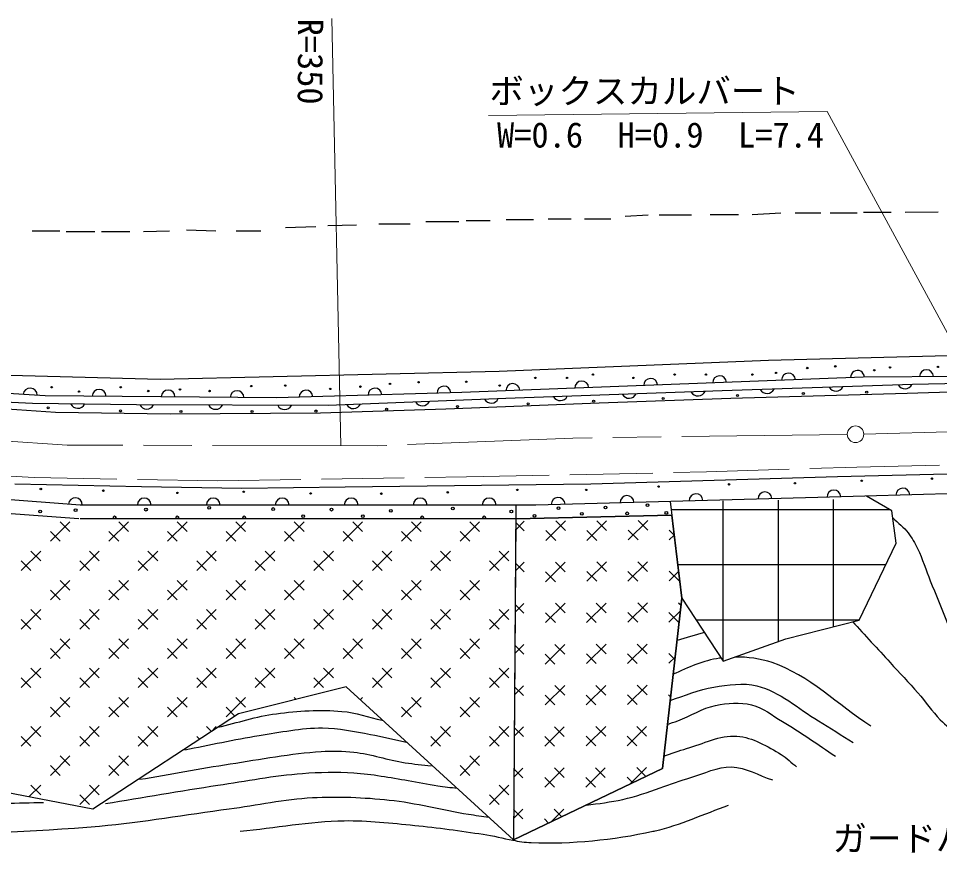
# Model space of a CAD drawing. Units: millimetres, scale not verified. Extents: x 40000 to 680000, y 20000 to 380000.
# Drawn here: x 206982 to 273756, y 241892 to 302369 of the extents above; entities that cross this region are included whole.
import ezdxf
from ezdxf.enums import TextEntityAlignment as Align

# ---------------------------------------------------------------- set-up
doc = ezdxf.new("R2010")
doc.units = ezdxf.units.MM
doc.header["$LTSCALE"] = 1000
doc.linetypes.add('CHAIN', pattern=[18.5, 12, -1.5, 3.5, -1.5])
doc.linetypes.add('DASHED', pattern=[7.5, 6, -1.5])
for name, color, linetype, lineweight in [('M-BGD', 7, 'Continuous', 25), ('M-BMK', 2, 'CHAIN', 13), ('M-BMK-SRVR', 3, 'Continuous', 13), ('M-STR-HTXT', 7, 'Continuous', 13)]:
    doc.layers.add(name, color=color, linetype=linetype, lineweight=lineweight)
doc.styles.add('ＭＳ ゴシック', font='')
doc.styles.get('ＭＳ ゴシック').set_extended_font_data('MS Gothic')

msp = doc.modelspace()

# ---------------------------------------------------------------- linework, layer by layer
at = {"layer": 'M-BGD'}
for p, q in [((247061, 287816), (245392, 287816)), ((249923, 287816), (248015, 287816)), ((252627, 288095), (250957, 288015)), ((255767, 288095), (253422, 288095)), ((259186, 288134), (257118, 288134)), ((262246, 288254), (260179, 288134)), ((265148, 288254), (263280, 288254)), ((267772, 288254), (265824, 288254)), ((270236, 288293), (268249, 288293)), ((273655, 288333), (271270, 288293)), ((228537, 287260), (226351, 287180)), ((231479, 287379), (229412, 287339)), ((235374, 287459), (233109, 287459)), ((238912, 287618), (236527, 287618)), ((241178, 287697), (239429, 287697)), ((244318, 287777), (242331, 287777)), ((209973, 286942), (207986, 286942)), ((212517, 286902), (210450, 286902)), ((215061, 286902), (212994, 286902)), ((217923, 286942), (216055, 286902)), ((221302, 286942), (219156, 287021)), ((224562, 286942), (222773, 286942)), ((261352, 277595), (283215, 278152)), ((241834, 276800), (261352, 277595)), ((204309, 276562), (217268, 276204)), ((217268, 276204), (241834, 276800)), ((296984, 276593), (268229, 276363)), ((208920, 275011), (195364, 275806)), ((268229, 276363), (239131, 275250)), ((271781, 275838), (258007, 275361)), ((281858, 276017), (271781, 275838)), ((239131, 275250), (225695, 274852)), ((258007, 275361), (242325, 274824)), ((258617, 274843), (271397, 275200)), ((271397, 275200), (278631, 275419)), ((208000, 274447), (199195, 274904)), ((215533, 274347), (208000, 274447)), ((225695, 274852), (208920, 275011)), ((242325, 274824), (229446, 274307)), ((237966, 274067), (249076, 274505)), ((249076, 274505), (258617, 274843)), ((202865, 274286), (209682, 273829)), ((209682, 273829), (217971, 273710)), ((229446, 274307), (215533, 274347)), ((228882, 273769), (237966, 274067)), ((217971, 273710), (228882, 273769)), ((248467, 268636), (266355, 269153)), ((266355, 269153), (276809, 269411)), ((211446, 267091), (191054, 268602)), ((206711, 268621), (215894, 268443)), ((215894, 268443), (223168, 268323)), ((230658, 268398), (248467, 268636)), ((223168, 268323), (230658, 268398)), ((275148, 267926), (264932, 267647)), ((211373, 266094), (190955, 267606)), ((264932, 267647), (244480, 267091)), ((254237, 267338), (255071, 260326)), ((258078, 255764), (258078, 267385)), ((262078, 257195), (262078, 267433)), ((266078, 258279), (266078, 267481)), ((270293, 266666), (268465, 267744)), ((244480, 267091), (211446, 267091)), ((243040, 267091), (242860, 242808)), ((270145, 266753), (254306, 266753)), ((270611, 264325), (270293, 266666)), ((209304, 264458), (210718, 265873)), ((210011, 265873), (210718, 265166)), ((243033, 266091), (211446, 266091)), ((213547, 264458), (214961, 265873)), ((214254, 265873), (214961, 265166)), ((217789, 264458), (219204, 265873)), ((218496, 265873), (219204, 265166)), ((222032, 264458), (223446, 265873)), ((222739, 265873), (223446, 265166)), ((226275, 264458), (227689, 265873)), ((226982, 265873), (227689, 265166)), ((230517, 264458), (231932, 265873)), ((231224, 265873), (231932, 265166)), ((234760, 264458), (236174, 265873)), ((235467, 265873), (236174, 265166)), ((239003, 264458), (240417, 265873)), ((239710, 265873), (240417, 265166)), ((243641, 265915), (243027, 265301)), ((243031, 265819), (243641, 265208)), ((243033, 266091), (254340, 266343)), ((245225, 264529), (246639, 265943)), ((245932, 265943), (246639, 265236)), ((249609, 265943), (248195, 264529)), ((248902, 265943), (249609, 265236)), ((251193, 264557), (252607, 265972)), ((251900, 265972), (252607, 265265)), ((209304, 265166), (210011, 264458)), ((213547, 265166), (214254, 264458)), ((217789, 265166), (218496, 264458)), ((222032, 265166), (222739, 264458)), ((226275, 265166), (226982, 264458)), ((230517, 265166), (231224, 264458)), ((234760, 265166), (235467, 264458)), ((239003, 265166), (239710, 264458)), ((245225, 265236), (245932, 264529)), ((248195, 265236), (248902, 264529)), ((251193, 265265), (251900, 264557)), ((254163, 265265), (254513, 264914)), ((254514, 264909), (254163, 264557)), ((267919, 258753), (270611, 264325)), ((207183, 262337), (208597, 263751)), ((207890, 263751), (208597, 263044)), ((211425, 262337), (212840, 263751)), ((212133, 263751), (212840, 263044)), ((215668, 262337), (217082, 263751)), ((216375, 263751), (217082, 263044)), ((219911, 262337), (221325, 263751)), ((220618, 263751), (221325, 263044)), ((224153, 262337), (225568, 263751)), ((224860, 263751), (225568, 263044)), ((228396, 262337), (229810, 263751)), ((229103, 263751), (229810, 263044)), ((232639, 262337), (234053, 263751)), ((233346, 263751), (234053, 263044)), ((236881, 262337), (238295, 263751)), ((237588, 263751), (238295, 263044)), ((241124, 262337), (242538, 263751)), ((241831, 263751), (242538, 263044)), ((207183, 263044), (207890, 262337)), ((211425, 263044), (212133, 262337)), ((215668, 263044), (216375, 262337)), ((219911, 263044), (220618, 262337)), ((224153, 263044), (224860, 262337)), ((228396, 263044), (229103, 262337)), ((232639, 263044), (233346, 262337)), ((236881, 263044), (237588, 262337)), ((241124, 263044), (241831, 262337)), ((243005, 262309), (243641, 262945)), ((243009, 262871), (243641, 262238)), ((246611, 262945), (245197, 261531)), ((245904, 262945), (246611, 262238)), ((248195, 261559), (249609, 262974)), ((248902, 262974), (249609, 262266)), ((252579, 262974), (251165, 261559)), ((251872, 262974), (252579, 262266)), ((269852, 262753), (254782, 262753)), ((245197, 262238), (245904, 261531)), ((248195, 262266), (248902, 261559)), ((251165, 262266), (251872, 261559)), ((254163, 262295), (254870, 261588)), ((254163, 261588), (254836, 262260)), ((209304, 260216), (210718, 261630)), ((210011, 261630), (210718, 260923)), ((213547, 260216), (214961, 261630)), ((214254, 261630), (214961, 260923)), ((217789, 260216), (219204, 261630)), ((218496, 261630), (219204, 260923)), ((222032, 260216), (223446, 261630)), ((222739, 261630), (223446, 260923)), ((226275, 260216), (227689, 261630)), ((226982, 261630), (227689, 260923)), ((230517, 260216), (231932, 261630)), ((231224, 261630), (231932, 260923)), ((234760, 260216), (236174, 261630)), ((235467, 261630), (236174, 260923)), ((239003, 260216), (240417, 261630)), ((239710, 261630), (240417, 260923)), ((209304, 260923), (210011, 260216)), ((213547, 260923), (214254, 260216)), ((217789, 260923), (218496, 260216)), ((222032, 260923), (222739, 260216)), ((226275, 260923), (226982, 260216)), ((230517, 260923), (231224, 260216)), ((234760, 260923), (235467, 260216)), ((239003, 260923), (239710, 260216)), ((243613, 259947), (242982, 259317)), ((242987, 259866), (243613, 259240)), ((245197, 258561), (246611, 259975)), ((245904, 259975), (246611, 259268)), ((249581, 259975), (248167, 258561)), ((248874, 259975), (249581, 259268)), ((251165, 258589), (252579, 260004)), ((251872, 260004), (252579, 259297)), ((255071, 260326), (253660, 247981)), ((254842, 260004), (255014, 259831)), ((255071, 260326), (258078, 255764)), ((207183, 258094), (208597, 259509)), ((207890, 259509), (208597, 258802)), ((211425, 258094), (212840, 259509)), ((212133, 259509), (212840, 258802)), ((215668, 258094), (217082, 259509)), ((216375, 259509), (217082, 258802)), ((219911, 258094), (221325, 259509)), ((220618, 259509), (221325, 258802)), ((224153, 258094), (225568, 259509)), ((224860, 259509), (225568, 258802)), ((228396, 258094), (229810, 259509)), ((229103, 259509), (229810, 258802)), ((232639, 258094), (234053, 259509)), ((233346, 259509), (234053, 258802)), ((236881, 258094), (238295, 259509)), ((237588, 259509), (238295, 258802)), ((241124, 258094), (242538, 259509)), ((241831, 259509), (242538, 258802)), ((245197, 259268), (245904, 258561)), ((248167, 259268), (248874, 258561)), ((251165, 259297), (251872, 258589)), ((254967, 259422), (254135, 258589)), ((254135, 259297), (254842, 258589)), ((207183, 258802), (207890, 258094)), ((211425, 258802), (212133, 258094)), ((215668, 258802), (216375, 258094)), ((219911, 258802), (220618, 258094)), ((224153, 258802), (224860, 258094)), ((228396, 258802), (229103, 258094)), ((232639, 258802), (233346, 258094)), ((236881, 258802), (237588, 258094)), ((241124, 258802), (241831, 258094)), ((267919, 258753), (256107, 258753)), ((262605, 257384), (267919, 258753)), ((209304, 255973), (210718, 257387)), ((210011, 257387), (210718, 256680)), ((213547, 255973), (214961, 257387)), ((214254, 257387), (214961, 256680)), ((217789, 255973), (219204, 257387)), ((218496, 257387), (219204, 256680)), ((222032, 255973), (223446, 257387)), ((222739, 257387), (223446, 256680)), ((226275, 255973), (227689, 257387)), ((226982, 257387), (227689, 256680)), ((230517, 255973), (231932, 257387)), ((231224, 257387), (231932, 256680)), ((234760, 255973), (236174, 257387)), ((235467, 257387), (236174, 256680)), ((239003, 255973), (240417, 257387)), ((239710, 257387), (240417, 256680)), ((258078, 255764), (262605, 257384)), ((209304, 256680), (210011, 255973)), ((213547, 256680), (214254, 255973)), ((217789, 256680), (218496, 255973)), ((222032, 256680), (222739, 255973)), ((226275, 256680), (226982, 255973)), ((230517, 256680), (231224, 255973)), ((234760, 256680), (235467, 255973)), ((239003, 256680), (239710, 255973)), ((242960, 256325), (243613, 256977)), ((242965, 256918), (243613, 256270)), ((246583, 256977), (245169, 255563)), ((245876, 256977), (246583, 256270)), ((248167, 255591), (249581, 257006)), ((248874, 257006), (249581, 256298)), ((252551, 257006), (251137, 255591)), ((251844, 257006), (252551, 256298)), ((245169, 256270), (245876, 255563)), ((248167, 256298), (248874, 255591)), ((251137, 256298), (251844, 255591)), ((254135, 256327), (254565, 255897)), ((254135, 255620), (254584, 256069)), ((207183, 253852), (208597, 255266)), ((207890, 255266), (208597, 254559)), ((211425, 253852), (212840, 255266)), ((212133, 255266), (212840, 254559)), ((215668, 253852), (217082, 255266)), ((216375, 255266), (217082, 254559)), ((219911, 253852), (221325, 255266)), ((220618, 255266), (221325, 254559)), ((224153, 253852), (225568, 255266)), ((224860, 255266), (225568, 254559)), ((228396, 253852), (229810, 255266)), ((229103, 255266), (229810, 254559)), ((232639, 253852), (234053, 255266)), ((233346, 255266), (234053, 254559)), ((236881, 253852), (238295, 255266)), ((237588, 255266), (238295, 254559)), ((241124, 253852), (242538, 255266)), ((241831, 255266), (242538, 254559)), ((207183, 254559), (207890, 253852)), ((211425, 254559), (212133, 253852)), ((215668, 254559), (216375, 253852)), ((219911, 254559), (220618, 253852)), ((224153, 254559), (224860, 253852)), ((228396, 254559), (229103, 253852)), ((232639, 254559), (233346, 253852)), ((236881, 254559), (237588, 253852)), ((241124, 254559), (241831, 253852)), ((230742, 253898), (222927, 251956)), ((242860, 242808), (230742, 253898)), ((243585, 253979), (242938, 253333)), ((242942, 253914), (243585, 253272)), ((245169, 252593), (246583, 254007)), ((245876, 254007), (246583, 253300)), ((249553, 254007), (248138, 252593)), ((248846, 254007), (249553, 253300)), ((251137, 252621), (252551, 254036)), ((251844, 254036), (252551, 253329)), ((209304, 251731), (210718, 253145)), ((210011, 253145), (210718, 252438)), ((213547, 251731), (214961, 253145)), ((214254, 253145), (214961, 252438)), ((217789, 251731), (219204, 253145)), ((218496, 253145), (219204, 252438)), ((222032, 251731), (223446, 253145)), ((222739, 253145), (223446, 252438)), ((226982, 253145), (227127, 253000)), ((231756, 252970), (231932, 253145)), ((234760, 251731), (236174, 253145)), ((235467, 253145), (236174, 252438)), ((239003, 251731), (240417, 253145)), ((239710, 253145), (240417, 252438)), ((245169, 253300), (245876, 252593)), ((248138, 253300), (248846, 252593)), ((251137, 253329), (251844, 252621)), ((254106, 253329), (254254, 253181)), ((209304, 252438), (210011, 251731)), ((213547, 252438), (214254, 251731)), ((217789, 252438), (218496, 251731)), ((222032, 252438), (222678, 251792)), ((234760, 252438), (235467, 251731)), ((239003, 252438), (239710, 251731)), ((222927, 251956), (212376, 245034)), ((207183, 249609), (208597, 251023)), ((207890, 251023), (208597, 250316)), ((211425, 249609), (212840, 251023)), ((212133, 251023), (212840, 250316)), ((215668, 249609), (217082, 251023)), ((216375, 251023), (217082, 250316)), ((220618, 251023), (220970, 250672)), ((220980, 250678), (221325, 251023)), ((236881, 249609), (238295, 251023)), ((237588, 251023), (238295, 250316)), ((241124, 249609), (242538, 251023)), ((241831, 251023), (242538, 250316)), ((242916, 250341), (243585, 251009)), ((242921, 250966), (243585, 250302)), ((246554, 251009), (245140, 249595)), ((245847, 251009), (246554, 250302)), ((248138, 249623), (249553, 251038)), ((248846, 251038), (249553, 250330)), ((252522, 251038), (251108, 249623)), ((251815, 251038), (252522, 250330)), ((207183, 250316), (207890, 249609)), ((211425, 250316), (212133, 249609)), ((215668, 250316), (216375, 249609)), ((219911, 250316), (220116, 250111)), ((236881, 250316), (237588, 249609)), ((241124, 250316), (241831, 249609)), ((245140, 250302), (245847, 249595)), ((248138, 250330), (248846, 249623)), ((251108, 250330), (251815, 249623)), ((209304, 247488), (210718, 248902)), ((210011, 248902), (210718, 248195)), ((213547, 247488), (214961, 248902)), ((214254, 248902), (214961, 248195)), ((239003, 247488), (240417, 248902)), ((239710, 248902), (240417, 248195)), ((212376, 245034), (195616, 248242)), ((209304, 248195), (210011, 247488)), ((213547, 248195), (214254, 247488)), ((239003, 248195), (239710, 247488)), ((253660, 247981), (242860, 242808)), ((243556, 248011), (242894, 247349)), ((242898, 247962), (243556, 247304)), ((245140, 246625), (246554, 248039)), ((245847, 248039), (246554, 247332)), ((249524, 248039), (248110, 246625)), ((248817, 248039), (249524, 247332)), ((251311, 246856), (252522, 248068)), ((251815, 248068), (252471, 247412)), ((245140, 247332), (245847, 246625)), ((248110, 247332), (248817, 246625)), ((251108, 247361), (251515, 246954)), ((207738, 245922), (208597, 246781)), ((207890, 246781), (208597, 246074)), ((211425, 245367), (212840, 246781)), ((212133, 246781), (212840, 246074)), ((241124, 245367), (242538, 246781)), ((241831, 246781), (242538, 246074)), ((211425, 246074), (212133, 245367)), ((241124, 246074), (241831, 245367)), ((242872, 244357), (243556, 245041)), ((242877, 245014), (243556, 244334)), ((246526, 245041), (245610, 244125)), ((245819, 245041), (246371, 244490)), ((245112, 244334), (245415, 244032))]:
    msp.add_line(p, q, dxfattribs=at)
at = {"layer": 'M-BGD', "linetype": 'DASHED', "lineweight": 13}
for p, q in [((256866, 269494), (267755, 269842)), ((267755, 269842), (281656, 270189)), ((197695, 269679), (208121, 269077)), ((221443, 268845), (239467, 269123)), ((239467, 269123), (256866, 269494)), ((208121, 269077), (221443, 268845))]:
    msp.add_line(p, q, dxfattribs=at)
at = {"layer": 'M-BGD'}
msp.add_lwpolyline([(242860, 242808), (253660, 247981), (255071, 260326), (254340, 266343), (243033, 266091)], close=True, dxfattribs=at)
for centre, radius in [((266197, 277143), 51.7), ((270172, 277064), 51.7), ((273630, 277103), 51.7), ((248627, 276547), 51.7), ((254550, 276547), 51.7), ((256815, 276547), 51.7), ((260194, 276547), 51.7), ((261904, 276666), 51.7), ((264169, 277024), 51.7), ((269019, 276865), 51.7), ((226326, 275752), 51.7), ((233918, 275871), 51.7), ((235986, 275990), 51.7), ((239444, 276030), 51.7), ((241869, 275752), 51.7), ((244453, 276308), 51.7), ((246758, 276308), 51.7), ((251568, 276308), 51.7), ((209392, 275633), 51.7), ((211379, 275315), 51.7), ((214400, 275633), 51.7), ((216388, 275354), 51.7), ((218694, 275474), 51.7), ((220840, 275354), 51.7), ((223861, 275712), 51.7), ((229586, 275513), 51.7), ((231772, 275672), 51.7), ((263880, 275178), 75), ((268471, 275278), 75), ((243939, 274426), 75), ((248681, 274626), 75), ((253724, 274807), 75), ((259107, 275027), 75), ((209139, 274129), 75), ((214376, 273911), 75), ((218764, 273874), 75), ((223918, 273874), 75), ((228549, 273904), 75), ((233672, 274035), 75), ((238806, 274225), 75), ((253387, 268428), 51.7), ((258495, 268587), 51.7), ((263265, 268666), 51.7), ((268115, 268845), 51.7), ((273203, 269004), 51.7), ((208607, 268249), 51.7), ((213138, 268129), 51.7), ((218505, 267970), 51.7), ((223315, 268050), 51.7), ((228164, 267931), 51.7), ((233292, 267911), 51.7), ((238102, 268010), 51.7), ((243151, 268189), 51.7), ((248140, 268189), 51.7), ((252590, 267071), 100), ((208558, 266628), 100), ((211129, 266713), 100), ((216229, 266756), 100), ((220814, 266885), 100), ((225443, 266799), 100), ((229685, 266756), 100), ((233971, 266670), 100), ((238470, 266842), 100), ((242713, 266628), 100), ((246138, 266868), 100), ((247832, 266457), 100), ((249547, 266909), 100), ((251106, 266485), 100), ((253950, 266523), 100), ((213958, 266199), 100), ((218500, 266199), 100), ((223343, 266199), 100), ((227628, 266285), 100), ((231956, 266285), 100), ((236242, 266199), 100), ((240742, 266199), 100), ((244393, 266300), 100)]:
    msp.add_circle(centre, radius, dxfattribs=at)
for centre, radius, start, end in [((257811, 275965), 500, 2.19057, 182.19057), ((262808, 276156), 500, 2.19057, 182.19057), ((267804, 276347), 500, 1.92601, 182.19638), ((272804, 276400), 500, 0.45896, 180.45896), ((242822, 275391), 500, 2.19057, 182.19057), ((247819, 275582), 500, 2.19057, 182.19057), ((252815, 275773), 500, 2.19057, 182.19057), ((271242, 276086), 567, 210.05596, 333.91099), ((207834, 275075), 500, 356.64339, 176.64339), ((212831, 274974), 500, 359.45693, 179.45693), ((217831, 274927), 500, 359.45693, 179.45693), ((222831, 274880), 500, 359.45693, 179.45693), ((227830, 274916), 500, 1.69465, 181.69465), ((232828, 275063), 500, 1.69465, 181.69465), ((237826, 275211), 500, 1.69465, 181.69465), ((251254, 275397), 567, 210.03241, 333.88744), ((256251, 275568), 567, 210.03241, 333.88744), ((261248, 275740), 567, 210.05596, 333.91099), ((266245, 275913), 567, 210.05596, 333.91099), ((236263, 274848), 567, 210.37016, 334.22519), ((241259, 275048), 567, 210.37016, 334.22519), ((246257, 275226), 567, 210.03241, 333.88744), ((211283, 274670), 567, 207.31665, 331.17168), ((216280, 274612), 567, 207.90879, 331.76381), ((221280, 274597), 567, 207.90879, 331.76381), ((226280, 274583), 567, 207.90879, 331.76381), ((231267, 274647), 567, 210.37016, 334.22519), ((251103, 267271), 500, 1.55868, 181.55868), ((256101, 267407), 500, 1.55868, 181.55868), ((261099, 267543), 500, 1.55868, 181.55868), ((266097, 267679), 500, 1.5602, 181.5602), ((271095, 267815), 500, 1.5602, 181.5602), ((211106, 267117), 500, 357.06965, 175.80173), ((216105, 267091), 500, 0, 180), ((221105, 267091), 500, 0, 180), ((226105, 267091), 500, 0, 180), ((231105, 267091), 500, 0, 180), ((236105, 267091), 500, 0, 180), ((241105, 267091), 500, 0, 180), ((246105, 267135), 500, 1.55868, 181.55868)]:
    msp.add_arc(centre, radius, start, end, dxfattribs=at)
for points, knots in [([(270362, 266152), (270736, 265789), (271162, 265473), (271485, 265063), (271758, 264718), (271964, 264323), (272157, 263928), (272526, 263175), (272771, 262366), (273084, 261588), (273473, 260621), (273874, 259658), (274265, 258692), (274537, 258021), (274707, 257299), (275076, 256676), (275393, 256143), (275836, 255694), (276258, 255240), (276418, 255068), (276569, 254879), (276768, 254753), (277026, 254591), (277320, 254443), (277625, 254429), (278426, 254394), (279323, 254567), (279942, 255078), (281340, 256232), (281567, 258319), (282374, 259943), (283003, 261208), (283281, 262716), (284251, 263743), (285391, 264949), (287041, 265584), (288583, 266198), (289810, 266687), (291128, 266924), (292429, 267148), (293745, 267375), (295081, 267480), (296414, 267542), (299592, 267691), (302777, 267509), (305959, 267496), (312662, 267468), (319366, 267346), (326069, 267426), (328325, 267453), (330579, 267550), (332834, 267612)], [0, 0, 0, 0, 1, 1, 1, 2, 2, 2, 3, 3, 3, 4, 4, 4, 5, 5, 5, 6, 6, 6, 7, 7, 7, 8, 8, 8, 9, 9, 9, 10, 10, 10, 11, 11, 11, 12, 12, 12, 13, 13, 13, 14, 14, 14, 15, 15, 15, 16, 16, 16, 17, 17, 17, 17]), ([(267442, 258646), (268352, 257653), (269261, 256661), (270170, 255669), (270842, 254935), (271532, 254217), (272186, 253468), (272742, 252832), (273209, 252117), (273808, 251522), (274212, 251119), (274648, 250741), (275128, 250433), (275612, 250122), (276137, 249868), (276681, 249680), (277278, 249473), (277905, 249206), (278534, 249274), (279541, 249384), (280500, 249916), (281291, 250548), (281865, 251008), (282192, 251711), (282635, 252298), (283518, 253468), (284350, 254676), (285253, 255831), (285814, 256548), (286337, 257305), (286990, 257939), (288196, 259108), (289518, 260186), (290975, 261020), (292398, 261835), (293946, 262465), (295539, 262851), (297786, 263395), (300135, 263379), (302443, 263499), (305498, 263658), (308560, 263561), (311618, 263592)], [0, 0, 0, 0, 1, 1, 1, 2, 2, 2, 3, 3, 3, 4, 4, 4, 5, 5, 5, 6, 6, 6, 7, 7, 7, 8, 8, 8, 9, 9, 9, 10, 10, 10, 11, 11, 11, 12, 12, 12, 13, 13, 13, 14, 14, 14, 14]), ([(257924, 255997), (257887, 255992), (257849, 255987), (257811, 255982), (256631, 255823), (255539, 255311), (254441, 254819)], [0, 0, 0, 0, 1, 1, 1, 2, 2, 2, 2]), ([(268769, 251059), (266387, 252594), (264306, 254752), (261623, 255665), (260765, 255957), (259838, 256080), (258921, 256066)], [0, 0, 0, 0, 1, 1, 1, 2, 2, 2, 2]), ([(254224, 252919), (255277, 253259), (256301, 253711), (257390, 253889), (258420, 254058), (259507, 254227), (260519, 253975), (262176, 253562), (263509, 252322), (264976, 251446), (265830, 250937), (266661, 250389), (267504, 249861)], [0, 0, 0, 0, 1, 1, 1, 2, 2, 2, 3, 3, 3, 4, 4, 4, 4]), ([(254026, 251183), (254277, 251270), (254527, 251358), (254776, 251446), (255706, 251776), (256552, 252364), (257519, 252561), (258373, 252735), (259286, 252810), (260133, 252604), (260953, 252404), (261637, 251835), (262361, 251404), (263682, 250617), (264933, 249718), (266218, 248875)], [0, 0, 0, 0, 1, 1, 1, 2, 2, 2, 3, 3, 3, 4, 4, 4, 5, 5, 5, 5]), ([(221436, 250975), (222850, 251304), (224239, 251769), (225678, 251961), (227251, 252170), (228855, 252276), (230435, 252132), (231426, 252042), (232378, 251704), (233349, 251489)], [0, 0, 0, 0, 1, 1, 1, 2, 2, 2, 3, 3, 3, 3]), ([(219036, 249347), (220836, 249689), (222625, 250093), (224436, 250375), (225957, 250612), (227481, 250943), (229021, 250932), (230189, 250924), (231342, 250661), (232492, 250461), (233370, 250308), (234235, 250089), (235106, 249904)], [0, 0, 0, 0, 1, 1, 1, 2, 2, 2, 3, 3, 3, 4, 4, 4, 4]), ([(253764, 248890), (254312, 249084), (254861, 249274), (255419, 249432), (256622, 249773), (257814, 250426), (259062, 250332), (260218, 250246), (261279, 249596), (262276, 249004), (262686, 248760), (263019, 248404), (263390, 248104)], [0, 0, 0, 0, 1, 1, 1, 2, 2, 2, 3, 3, 3, 4, 4, 4, 4]), ([(215779, 247204), (217965, 247575), (220144, 247983), (222336, 248318), (224530, 248654), (226719, 249088), (228935, 249218), (229720, 249264), (230511, 249262), (231292, 249175), (232553, 249034), (233767, 248604), (235021, 248404), (235645, 248304), (236278, 248261), (236906, 248190)], [0, 0, 0, 0, 1, 1, 1, 2, 2, 2, 3, 3, 3, 4, 4, 4, 5, 5, 5, 5]), ([(213294, 245447), (216008, 245890), (218717, 246363), (221436, 246775), (223475, 247084), (225507, 247477), (227564, 247632), (228803, 247726), (230052, 247755), (231292, 247675), (232617, 247590), (233924, 247329), (235235, 247118), (235951, 247003), (236660, 246841), (237378, 246733), (237847, 246662), (238320, 246618), (238792, 246561)], [0, 0, 0, 0, 1, 1, 1, 2, 2, 2, 3, 3, 3, 4, 4, 4, 5, 5, 5, 6, 6, 6, 6]), ([(253500, 246578), (254236, 246843), (254970, 247114), (255719, 247332), (256697, 247617), (257658, 248131), (258676, 248104), (259710, 248076), (260647, 247475), (261633, 247161)], [0, 0, 0, 0, 1, 1, 1, 2, 2, 2, 3, 3, 3, 3]), ([(248144, 245339), (249032, 245435), (249917, 245560), (250791, 245747), (251715, 245944), (252609, 246256), (253500, 246578)], [0, 0, 0, 0, 1, 1, 1, 2, 2, 2, 2]), ([(198209, 243047), (203094, 243304), (207994, 243368), (212865, 243818), (216007, 244109), (219122, 244643), (222250, 245061), (224264, 245330), (226263, 245771), (228292, 245875), (230148, 245971), (232016, 245897), (233863, 245704), (235798, 245502), (237686, 244984), (239606, 244676), (240105, 244595), (240606, 244533), (241106, 244461)], [0, 0, 0, 0, 1, 1, 1, 2, 2, 2, 3, 3, 3, 4, 4, 4, 5, 5, 5, 6, 6, 6, 6]), ([(196709, 244847), (198880, 245018), (201048, 245242), (203223, 245361), (205078, 245463), (206937, 245475), (208794, 245533)], [0, 0, 0, 0, 1, 1, 1, 2, 2, 2, 2]), ([(223064, 243433), (225578, 243690), (228080, 244160), (230607, 244204), (232310, 244234), (234011, 244028), (235706, 243861), (237369, 243698), (239025, 243468), (240677, 243218), (241395, 243110), (242103, 242924), (242817, 242787)], [0, 0, 0, 0, 1, 1, 1, 2, 2, 2, 3, 3, 3, 4, 4, 4, 4]), ([(242817, 242787), (243257, 242702), (243700, 242636), (244148, 242619), (247101, 242502), (250087, 242812), (252976, 243433), (253033, 243445), (253089, 243457), (253145, 243470)], [0, 0, 0, 0, 1, 1, 1, 2, 2, 2, 3, 3, 3, 3])]:
    msp.add_open_spline(points, degree=3, knots=knots, dxfattribs=at)
for points in [[(256705, 257847), (256042, 257666), (255381, 257472), (254722, 257273)], [(253145, 243470), (254972, 243889), (256688, 244709), (258462, 245318)]]:
    msp.add_open_spline(points, degree=3, dxfattribs=at)
at = {"layer": 'M-BMK'}
for p, q in [((210525, 271433), (188145, 272962)), ((298331, 273009), (268264, 272236)), ((247177, 271943), (233044, 271387)), ((267064, 272213), (247177, 271943)), ((233044, 271387), (210525, 271433))]:
    msp.add_line(p, q, dxfattribs=at)
at = {"layer": 'M-BMK-SRVR'}
msp.add_circle((267664, 272221), 600, dxfattribs=at)
at = {"layer": 'M-STR-HTXT'}
for p, q in [((229706, 302369), (230355, 271371)), ((265597, 295632), (241050, 295324)), ((265597, 295632), (277690, 273336))]:
    msp.add_line(p, q, dxfattribs=at)

# ---------------------------------------------------------------- texts
at = {"layer": 'M-STR-HTXT', "style": 'ＭＳ ゴシック'}
msp.add_text('R=350', height=1833, rotation=269.786, dxfattribs=at).set_placement((228159, 299241), align=Align.MIDDLE_CENTER)
for s, p in [('ボックスカルバート', (252375, 297105)), ('W=0.6\u3000H=0.9\u3000L=7.4', (253529, 293924)), ('ガードパイプ', (273493, 242916))]:
    msp.add_text(s, height=1833, dxfattribs=at).set_placement(p, align=Align.MIDDLE_CENTER)

doc.saveas('drawing.dxf')
